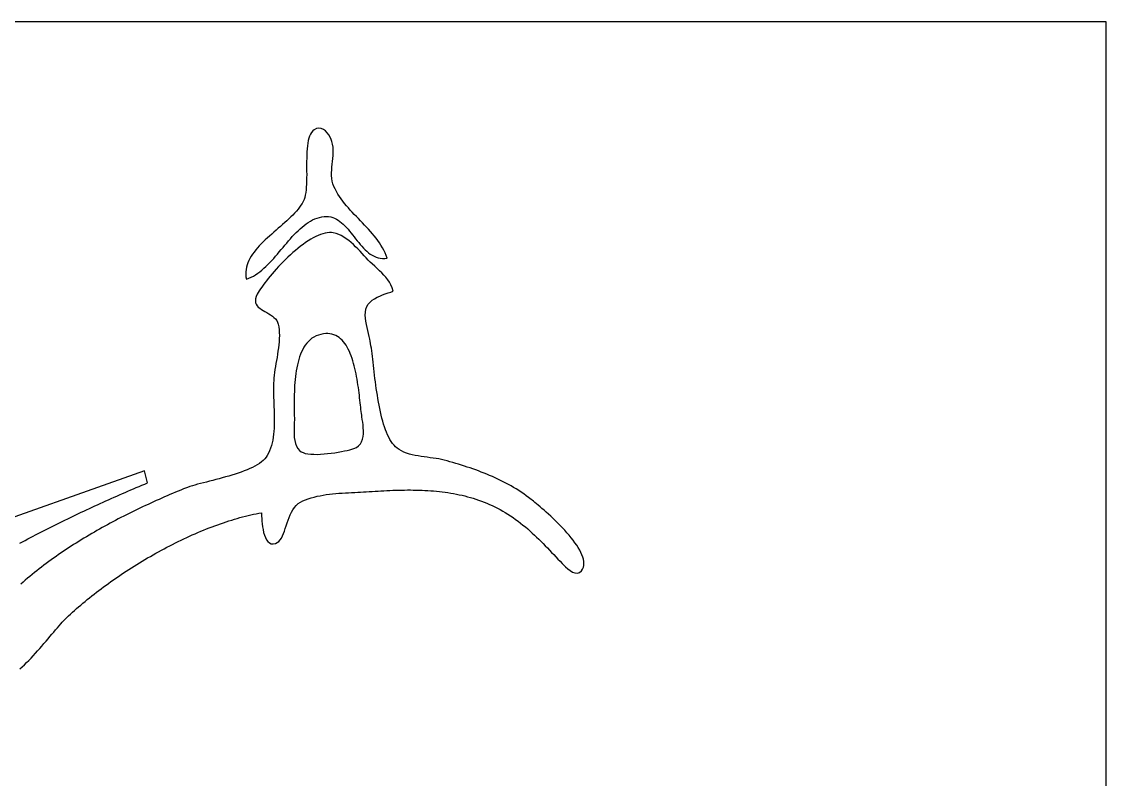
# Model space of a CAD drawing. Extents: x 0 to 822, y 0 to 506.
# Drawn here: x 460 to 822, y 253 to 506 of the extents above; entities that cross this region are included whole.
import ezdxf

# ---------------------------------------------------------------- set-up
doc = ezdxf.new("R2010")
doc.units = 0
doc.layers.add('C7', color=7, linetype='CONTINUOUS')

msp = doc.modelspace()

# ---------------------------------------------------------------- linework, layer by layer
at = {"layer": 'C7'}
for points in [[(0, 506), (0, 0), (822, 0), (822, 506), (0, 506)], [(564.2144, 451), (563.885, 451.874), (563.6558, 452.7669), (563.5136, 453.6765), (563.4451, 454.6003), (563.4371, 455.5362), (563.4764, 456.482), (563.5499, 457.4352), (563.6442, 458.3938), (563.7463, 459.3553), (563.8428, 460.3177), (563.9206, 461.2785), (563.9664, 462.2355), (563.9671, 463.1865), (563.9095, 464.1292), (563.7803, 465.0613), (563.5663, 465.9807), (563.315, 466.696), (562.96, 467.4447), (562.5114, 468.1872), (561.9793, 468.8845), (561.3738, 469.497), (560.7051, 469.9856), (559.9831, 470.3108), (559.2181, 470.4334), (558.4202, 470.3141), (557.5995, 469.9135), (557.1293, 469.5265), (556.7217, 469.0429), (556.3721, 468.4696), (556.0762, 467.8136), (555.8296, 467.082), (555.6278, 466.2818), (555.4666, 465.4198), (555.3414, 464.5032), (555.248, 463.5388), (555.1818, 462.5338), (555.1385, 461.4951), (555.1138, 460.4297), (555.1032, 459.3445), (555.1023, 458.2467), (555.1067, 457.1431), (555.1121, 456.0408), (555.114, 454.9467), (555.108, 453.868), (555.0898, 452.8115), (555.055, 451.7842), (554.9991, 450.7932), (554.9178, 449.8454), (554.8067, 448.9479), (554.6613, 448.1075), (554.4773, 447.3315), (554.2503, 446.6266), (553.976, 446), (553.6081, 445.3345), (553.1913, 444.6747), (552.729, 444.0199), (552.2247, 443.3696), (551.6819, 442.7232), (551.104, 442.0802), (550.4946, 441.4401), (549.8571, 440.8023), (549.1951, 440.1662), (548.512, 439.5313), (547.8114, 438.897), (547.0966, 438.2628), (546.3712, 437.6282), (545.6388, 436.9925), (544.9027, 436.3553), (544.1664, 435.716), (543.4336, 435.0739), (542.7076, 434.4287), (541.9919, 433.7797), (541.29, 433.1264), (540.6055, 432.4682), (539.9418, 431.8046), (539.3023, 431.135), (538.6907, 430.4589), (538.1104, 429.7758), (537.5648, 429.0849), (537.0574, 428.386), (536.5918, 427.6783), (536.1715, 426.9613), (535.7999, 426.2345), (535.4805, 425.4973), (535.2168, 424.7491), (535.0123, 423.9895), (534.8705, 423.2179), (534.7949, 422.4336), (534.7889, 421.6363), (534.8561, 420.8252), (535, 420)], [(535, 420), (535.7922, 420.299), (536.5652, 420.6486), (537.32, 421.0458), (538.0577, 421.4873), (538.7796, 421.9702), (539.4866, 422.4913), (540.18, 423.0477), (540.8607, 423.6361), (541.5301, 424.2536), (542.1891, 424.8971), (542.839, 425.5634), (543.4807, 426.2495), (544.1155, 426.9523), (544.7444, 427.6688), (545.3687, 428.3958), (545.9893, 429.1303), (546.6075, 429.8692), (547.2242, 430.6095), (547.8408, 431.348), (548.4582, 432.0817), (549.0777, 432.8075), (549.7002, 433.5223), (550.327, 434.223), (550.9592, 434.9066), (551.5978, 435.57), (552.2441, 436.2101), (552.8991, 436.8239), (553.5639, 437.4082), (554.2397, 437.9599), (554.9275, 438.4761), (555.6286, 438.9536), (556.344, 439.3893), (557.0749, 439.7802), (557.8223, 440.1232), (558.5874, 440.4151), (559.3713, 440.653), (560.1751, 440.8338), (561, 440.9544), (561.7404, 440.9938), (562.4521, 440.954), (563.137, 440.8396), (563.7969, 440.6555), (564.4336, 440.4067), (565.0491, 440.0981), (565.6452, 439.7344), (566.2237, 439.3205), (566.7865, 438.8614), (567.3355, 438.3619), (567.8725, 437.8269), (568.3994, 437.2612), (568.918, 436.6698), (569.4303, 436.0574), (569.938, 435.429), (570.443, 434.7895), (570.9471, 434.1437), (571.4523, 433.4964), (571.9605, 432.8527), (572.4733, 432.2172), (572.9928, 431.595), (573.5207, 430.9909), (574.0589, 430.4097), (574.6094, 429.8563), (575.1739, 429.3357), (575.7542, 428.8526), (576.3524, 428.412), (576.9701, 428.0187), (577.6094, 427.6776), (578.272, 427.3935), (578.9597, 427.1714), (579.6746, 427.0162), (580.4183, 426.9326), (581.1928, 426.9255), (582, 427), (581.6629, 427.9133), (581.2836, 428.8016), (580.8646, 429.6665), (580.4088, 430.5096), (579.9189, 431.3325), (579.3977, 432.1369), (578.8478, 432.9244), (578.2721, 433.6967), (577.6733, 434.4553), (577.0542, 435.2019), (576.4174, 435.9382), (575.7658, 436.6657), (575.102, 437.3862), (574.4289, 438.1011), (573.7491, 438.8123), (573.0655, 439.5212), (572.3808, 440.2295), (571.6977, 440.9389), (571.0189, 441.651), (570.3472, 442.3674), (569.6855, 443.0898), (569.0363, 443.8198), (568.4025, 444.5589), (567.7868, 445.309), (567.1919, 446.0715), (566.6206, 446.8481), (566.0757, 447.6404), (565.5599, 448.4502), (565.0759, 449.2789), (564.6265, 450.1283), (564.2145, 451)], [(640.4243, 325.0594), (640.9143, 324.5513), (641.5294, 323.9456), (642.2405, 323.31), (643.018, 322.7122), (643.8328, 322.22), (644.6555, 321.9011), (645.4568, 321.8234), (646.2074, 322.0544), (646.878, 322.662), (647.2237, 323.2096), (647.4647, 323.7962), (647.6061, 324.419), (647.6529, 325.0752), (647.6102, 325.7619), (647.4831, 326.4763), (647.2768, 327.2155), (646.9962, 327.9767), (646.6466, 328.7571), (646.233, 329.5539), (645.7605, 330.3641), (645.2342, 331.1849), (644.6592, 332.0136), (644.0406, 332.8473), (643.3834, 333.6832), (642.6929, 334.5183), (641.974, 335.3499), (641.2319, 336.1752), (640.4716, 336.9912), (639.6984, 337.7952), (638.9172, 338.5844), (638.1331, 339.3558), (637.3513, 340.1067), (636.5768, 340.8342), (635.8148, 341.5355), (635.0703, 342.2077), (634.3485, 342.848), (633.6543, 343.4536), (632.993, 344.0217), (632.3697, 344.5493), (631.7893, 345.0337), (631.2571, 345.472), (630.778, 345.8614), (630.3573, 346.1991), (630, 346.4822), (629.1931, 347.104), (628.3776, 347.7076), (627.5537, 348.2933), (626.7215, 348.8616), (625.8813, 349.4129), (625.0333, 349.9477), (624.1778, 350.4665), (623.3149, 350.9698), (622.445, 351.4579), (621.5682, 351.9314), (620.6847, 352.3907), (619.7948, 352.8363), (618.8988, 353.2686), (617.9968, 353.6881), (617.089, 354.0952), (616.1758, 354.4905), (615.2572, 354.8744), (614.3337, 355.2472), (613.4052, 355.6096), (612.4722, 355.962), (611.5348, 356.3048), (610.5933, 356.6384), (609.6479, 356.9634), (608.6987, 357.2802), (607.7461, 357.5893), (606.7903, 357.8911), (605.8314, 358.186), (604.8698, 358.4746), (603.9056, 358.7574), (602.9391, 359.0346), (601.9705, 359.307), (601, 359.5748), (600.1508, 359.7841), (599.2561, 359.9657), (598.3232, 360.1256), (597.3593, 360.2702), (596.3715, 360.4058), (595.367, 360.5384), (594.3531, 360.6745), (593.337, 360.8203), (592.3258, 360.982), (591.3267, 361.1659), (590.347, 361.3782), (589.3939, 361.6252), (588.4745, 361.9132), (587.596, 362.2483), (586.7657, 362.6369), (585.9908, 363.0852), (585.2785, 363.5995), (584.759, 364.0624), (584.2643, 364.5878), (583.7936, 365.1726), (583.3461, 365.8138), (582.9209, 366.5083), (582.5174, 367.253), (582.1347, 368.0449), (581.7721, 368.881), (581.4287, 369.7582), (581.1038, 370.6733), (580.7967, 371.6234), (580.5064, 372.6055), (580.2322, 373.6163), (579.9735, 374.6529), (579.7292, 375.7123), (579.4988, 376.7913), (579.2813, 377.8869), (579.0761, 378.9961), (578.8823, 380.1157), (578.6991, 381.2428), (578.5258, 382.3742), (578.3616, 383.507), (578.2057, 384.638), (578.0573, 385.7642), (577.9156, 386.8825), (577.7799, 387.9899), (577.6493, 389.0833), (577.5231, 390.1597), (577.4005, 391.2159), (577.2807, 392.249), (577.163, 393.2559), (577.0464, 394.2335), (576.9304, 395.1788), (576.814, 396.0886), (576.6965, 396.9601), (576.5771, 397.7899), (576.455, 398.5753), (576.3295, 399.313), (576.1998, 400), (576.003, 400.8885), (575.7676, 401.8384), (575.5132, 402.8359), (575.2601, 403.867), (575.028, 404.9178), (574.8371, 405.9743), (574.7073, 407.0226), (574.6585, 408.0488), (574.7108, 409.039), (574.884, 409.9793), (575.1983, 410.8557), (575.6646, 411.6531), (576.2578, 412.3525), (576.9578, 412.9645), (577.7447, 413.4999), (578.5984, 413.9693), (579.4987, 414.3835), (580.4258, 414.7531), (581.3595, 415.0889), (582.2797, 415.4015), (583.1666, 415.7016), (584, 416), (583.6383, 417.0828), (583.2065, 418.0736), (582.7096, 418.986), (582.1526, 419.8334), (581.5407, 420.6296), (580.8789, 421.388), (580.1722, 422.1223), (579.4259, 422.846), (578.6449, 423.5727), (577.8343, 424.316), (576.9992, 425.0895), (576.345, 425.7232), (575.6818, 426.3993), (575.0086, 427.1087), (574.3245, 427.8426), (573.6285, 428.5918), (572.9197, 429.3474), (572.197, 430.1005), (571.4596, 430.842), (570.7064, 431.5629), (569.9366, 432.2543), (569.1491, 432.9071), (568.343, 433.5124), (567.5174, 434.0612), (566.6712, 434.5445), (565.8035, 434.9533), (564.9134, 435.2786), (564, 435.5115), (563.354, 435.5969), (562.678, 435.6056), (561.9741, 435.541), (561.2447, 435.4066), (560.4923, 435.2058), (559.7192, 434.9422), (558.9277, 434.6192), (558.1202, 434.2402), (557.2991, 433.8088), (556.4668, 433.3283), (555.6255, 432.8024), (554.7778, 432.2344), (553.9258, 431.6278), (553.0721, 430.9862), (552.2189, 430.3128), (551.3687, 429.6114), (550.5238, 428.8852), (549.6865, 428.1378), (548.8593, 427.3726), (548.0445, 426.5932), (547.2444, 425.8029), (546.4614, 425.0053), (545.698, 424.2038), (544.9564, 423.402), (544.239, 422.6031), (543.5482, 421.8109), (542.8863, 421.0286), (542.2558, 420.2598), (541.6589, 419.508), (541.0981, 418.7766), (540.5757, 418.0691), (540.0941, 417.389), (539.6556, 416.7397), (539.2626, 416.1247), (538.9175, 415.5474), (538.6227, 415.0115)], [(538.6226, 415.0115), (538.2499, 414.1773), (538.0435, 413.431), (537.9884, 412.7635), (538.0696, 412.1662), (538.2719, 411.6302), (538.5805, 411.1466), (538.9803, 410.7066), (539.4562, 410.3014), (539.9933, 409.9223), (540.5765, 409.5602), (541.1909, 409.2065), (541.8214, 408.8523), (542.4529, 408.4887), (543.0705, 408.107), (543.6592, 407.6983), (544.2039, 407.2538), (544.6896, 406.7647), (545.1013, 406.2221), (545.424, 405.6172), (545.6427, 404.9413), (545.8103, 404.0485), (545.9212, 403.1208), (545.9807, 402.1624), (545.9936, 401.1775), (545.9653, 400.1705), (545.9008, 399.1455), (545.8052, 398.1068), (545.6837, 397.0588), (545.5414, 396.0056), (545.3834, 394.9516), (545.2148, 393.901), (545.0409, 392.858), (544.8665, 391.827), (544.697, 390.8121), (544.5375, 389.8177), (544.393, 388.8481), (544.2687, 387.9074), (544.1697, 387), (544.1023, 386.1413), (544.0588, 385.2537), (544.0361, 384.3397), (544.0312, 383.4019), (544.0412, 382.4428), (544.063, 381.465), (544.0938, 380.471), (544.1304, 379.4634), (544.1699, 378.4448), (544.2094, 377.4177), (544.2457, 376.3847), (544.2761, 375.3484), (544.2973, 374.3113), (544.3066, 373.2759), (544.3008, 372.2449), (544.277, 371.2208), (544.2322, 370.2062), (544.1634, 369.2036), (544.0677, 368.2156), (543.9419, 367.2447), (543.7833, 366.2936), (543.5887, 365.3647), (543.3552, 364.4607), (543.0798, 363.584), (542.7594, 362.7374), (542.3912, 361.9232), (541.9722, 361.1442), (541.5902, 360.5726), (541.1305, 360.024), (540.5976, 359.4972), (539.9962, 358.9917), (539.3309, 358.5064), (538.6062, 358.0405), (537.8267, 357.5932), (536.9972, 357.1637), (536.122, 356.7511), (535.206, 356.3546), (534.2535, 355.9733), (533.2694, 355.6064), (532.258, 355.253), (531.2241, 354.9123), (530.1723, 354.5834), (529.1071, 354.2656), (528.0332, 353.9579), (526.955, 353.6595), (525.8774, 353.3696), (524.8047, 353.0874), (523.7417, 352.8119), (522.693, 352.5423), (521.663, 352.2779), (520.6565, 352.0177), (519.6781, 351.761), (518.7322, 351.5068), (517.8236, 351.2543), (516.9568, 351.0027), (516.1365, 350.7512), (515.3671, 350.4988), (514.6534, 350.2448), (514, 349.9884), (513.0948, 349.6113), (512.1887, 349.2309), (511.2817, 348.8471), (510.3739, 348.4598), (509.4655, 348.069), (508.5566, 347.6747), (507.6474, 347.2769), (506.7378, 346.8754), (505.8281, 346.4703), (504.9183, 346.0616), (504.0086, 345.6491), (503.0991, 345.2329), (502.1899, 344.8129), (501.2811, 344.3891), (500.3729, 343.9615), (499.4653, 343.5299), (498.5585, 343.0945), (497.6526, 342.6551), (496.7477, 342.2116), (495.8439, 341.7642), (494.9414, 341.3127), (494.0403, 340.857), (493.1406, 340.3973), (492.2425, 339.9333), (491.3462, 339.4651), (490.4516, 338.9927), (489.5591, 338.516), (488.6685, 338.035), (487.7802, 337.5496), (486.8942, 337.0598), (486.0106, 336.5656), (485.1295, 336.0669), (484.2511, 335.5637), (483.3755, 335.0559), (482.5027, 334.5436), (481.633, 334.0267), (480.7663, 333.5051), (479.9029, 332.9788), (479.0429, 332.4478), (478.1863, 331.912), (477.3334, 331.3715), (476.4841, 330.8261), (475.6387, 330.2758), (474.7972, 329.7206), (473.9598, 329.1605), (473.1265, 328.5954), (472.2976, 328.0253), (471.473, 327.4502), (470.653, 326.8699), (469.8376, 326.2846), (469.027, 325.694), (468.2213, 325.0983), (467.4206, 324.4973), (466.625, 323.8911), (465.8346, 323.2796), (465.0496, 322.6627), (464.2701, 322.0404), (463.4961, 321.4128), (462.7278, 320.7796), (461.9654, 320.141), (461.2089, 319.4969), (460.4584, 318.8472), (459.7142, 318.1919)], [(559.0432, 401.3464), (558.276, 401.052), (557.5585, 400.69), (556.8888, 400.2636), (556.2656, 399.7763), (555.687, 399.2316), (555.1514, 398.6327), (554.6573, 397.983), (554.2029, 397.2861), (553.7867, 396.5453), (553.407, 395.7639), (553.0621, 394.9454), (552.7506, 394.0931), (552.4706, 393.2106), (552.2206, 392.3011), (551.9989, 391.3681), (551.804, 390.4149), (551.6341, 389.445), (551.4876, 388.4618), (551.363, 387.4687), (551.2585, 386.469), (551.1725, 385.4661), (551.1035, 384.4636), (551.0497, 383.4647), (551.0095, 382.4728), (550.9814, 381.4914), (550.9636, 380.5238), (550.9545, 379.5735), (550.9525, 378.6439), (550.956, 377.7383), (550.9633, 376.8601), (550.9728, 376.0128), (550.9828, 375.1997), (550.9918, 374.4243), (550.998, 373.6899), (551, 373), (550.9839, 372.1211), (550.9498, 371.1758), (550.9151, 370.1829), (550.8977, 369.1608), (550.9151, 368.1283), (550.9851, 367.104), (551.1254, 366.1065), (551.3535, 365.1544), (551.6873, 364.2663), (552.1443, 363.4609), (552.7423, 362.7569), (553.247, 362.3822), (553.8891, 362.0822), (554.6531, 361.8516), (555.5236, 361.6853), (556.485, 361.5782), (557.522, 361.5252), (558.6191, 361.5213), (559.7608, 361.5612), (560.9318, 361.6399), (562.1166, 361.7522), (563.2997, 361.893), (564.4657, 362.0573), (565.5992, 362.2399), (566.6846, 362.4357), (567.7067, 362.6396), (568.6499, 362.8464), (569.4987, 363.0511), (570.2378, 363.2485), (570.8518, 363.4336), (571.7439, 363.8267), (572.4644, 364.3562), (573.0292, 365.004), (573.4538, 365.7519), (573.7541, 366.5819), (573.9456, 367.4758), (574.044, 368.4155), (574.0652, 369.3828), (574.0248, 370.3597), (573.9384, 371.3279), (573.8218, 372.2695), (573.6907, 373.1662), (573.5609, 374), (573.4771, 374.5675), (573.3952, 375.1773), (573.3143, 375.8265), (573.2335, 376.5123), (573.1519, 377.2319), (573.0687, 377.9824), (572.9828, 378.761), (572.8935, 379.565), (572.7999, 380.3914), (572.701, 381.2376), (572.5961, 382.1005), (572.4841, 382.9776), (572.3642, 383.8658), (572.2355, 384.7625), (572.0972, 385.6647), (571.9483, 386.5697), (571.7879, 387.4746), (571.6152, 388.3767), (571.4293, 389.2731), (571.2293, 390.1609), (571.0143, 391.0375), (570.7833, 391.8998), (570.5356, 392.7452), (570.2703, 393.5709), (569.9863, 394.3739), (569.683, 395.1515), (569.3593, 395.9009), (569.0143, 396.6191), (568.6473, 397.3036), (568.2573, 397.9513), (567.8434, 398.5595), (567.4047, 399.1253), (566.9403, 399.646), (566.4494, 400.1188), (565.9311, 400.5407), (565.3844, 400.909), (564.8085, 401.2209), (564.2026, 401.4736), (563.5656, 401.6642), (562.8967, 401.7898), (562.1951, 401.8478), (561.4598, 401.8353), (560.69, 401.7494), (559.8847, 401.5874), (559.0432, 401.3464)], [(459.3837, 331.867), (460.2603, 332.334), (461.1382, 332.7992), (462.0172, 333.2626), (462.8974, 333.7242), (463.7788, 334.184), (464.6614, 334.6421), (465.5452, 335.0984), (466.4303, 335.553), (467.3165, 336.0059), (468.2041, 336.457), (469.0928, 336.9063), (469.9828, 337.354), (470.8741, 337.8), (471.7667, 338.2442), (472.6606, 338.6868), (473.5557, 339.1276), (474.4522, 339.5668), (475.35, 340.0043), (476.2491, 340.4402), (477.1495, 340.8744), (478.0513, 341.3069), (478.9545, 341.7378), (479.859, 342.1671), (480.7648, 342.5947), (481.6721, 343.0208), (482.5807, 343.4452), (483.4908, 343.868), (484.4022, 344.2893), (485.3151, 344.7089), (486.2294, 345.127), (487.1452, 345.5434), (488.0623, 345.9584), (488.981, 346.3717), (489.9011, 346.7836), (490.8227, 347.1939), (491.7457, 347.6026), (492.6703, 348.0098), (493.5963, 348.4155), (494.5239, 348.8197), (495.453, 349.2224), (496.3836, 349.6236), (497.3158, 350.0234), (498.2495, 350.4216), (499.1847, 350.8184), (500.1216, 351.2137), (501.06, 351.6075), (502, 352), (501, 356), (440, 334.3966)], [(540, 342), (540.0216, 341.4905), (540.0529, 340.84), (540.0994, 340.0749), (540.1669, 339.2217), (540.261, 338.3068), (540.3874, 337.3568), (540.5517, 336.3982), (540.7597, 335.4573), (541.017, 334.5608), (541.3293, 333.7352), (541.7022, 333.0068), (542.1414, 332.4022), (542.6527, 331.9478), (543.2416, 331.6703), (543.9138, 331.596), (544.6751, 331.7515), (545.2672, 332.0358), (545.7899, 332.4447), (546.2525, 332.9647), (546.6641, 333.5826), (547.0342, 334.2849), (547.3719, 335.0586), (547.6866, 335.8901), (547.9875, 336.7663), (548.2839, 337.6738), (548.5852, 338.5993), (548.9005, 339.5295), (549.2391, 340.4511), (549.6104, 341.3508), (550.0236, 342.2153), (550.488, 343.0312), (551.0129, 343.7854), (551.6075, 344.4644), (552.2812, 345.055), (553.0432, 345.5439), (553.882, 345.962), (554.7581, 346.3401), (555.668, 346.6805), (556.6085, 346.9854), (557.5763, 347.2572), (558.568, 347.4982), (559.5805, 347.7105), (560.6102, 347.8967), (561.6541, 348.0588), (562.7086, 348.1992), (563.7707, 348.3202), (564.8369, 348.4241), (565.9039, 348.5131), (566.9684, 348.5896), (568.0272, 348.6559), (569.077, 348.7141), (570.1143, 348.7667), (571.136, 348.8159), (572.1387, 348.864), (573.1192, 348.9133), (574.074, 348.9661), (575, 349.0247)], [(575, 349.0246), (575.983, 349.0908), (576.9663, 349.1552), (577.9497, 349.2171), (578.933, 349.2762), (579.9163, 349.332), (580.8994, 349.3841), (581.8822, 349.4322), (582.8645, 349.4757), (583.8463, 349.5142), (584.8274, 349.5473), (585.8078, 349.5746), (586.7873, 349.5957), (587.7658, 349.6101), (588.7432, 349.6174), (589.7195, 349.6172), (590.6944, 349.6089), (591.6679, 349.5924), (592.6399, 349.567), (593.6103, 349.5323), (594.5789, 349.488), (595.5457, 349.4336), (596.5105, 349.3686), (597.4732, 349.2928), (598.4337, 349.2055), (599.392, 349.1064), (600.3479, 348.9951), (601.3012, 348.8711), (602.2519, 348.7341), (603.2, 348.5835), (604.1451, 348.419), (605.0873, 348.2401), (606.0265, 348.0464), (606.9625, 347.8374), (607.8953, 347.6128), (608.8246, 347.3722), (609.7505, 347.115), (610.6727, 346.8409), (611.5913, 346.5494), (612.506, 346.2401), (613.4168, 345.9126), (614.3235, 345.5665), (615.2261, 345.2013), (616.1245, 344.8165), (617.0184, 344.4119), (617.908, 343.9868), (618.7929, 343.541), (619.6731, 343.074), (620.5485, 342.5854), (621.419, 342.0746), (622.2845, 341.5414), (623.1448, 340.9853), (624, 340.4058), (624.8513, 339.8024), (625.6857, 339.1861), (626.5041, 338.5574), (627.3076, 337.9171), (628.0973, 337.2655), (628.8741, 336.6035), (629.6393, 335.9315), (630.3937, 335.2501), (631.1385, 334.5599), (631.8748, 333.8616), (632.6035, 333.1557), (633.3257, 332.4427), (634.0425, 331.7234), (634.755, 330.9983), (635.4642, 330.268), (636.1711, 329.533), (636.8768, 328.794), (637.5824, 328.0516), (638.2889, 327.3063), (638.9973, 326.5588), (639.7088, 325.8096), (640.4244, 325.0594)], [(459.363, 289.8644), (460.1238, 290.5391), (460.8822, 291.2428), (461.6372, 291.9721), (462.3878, 292.7233), (463.1332, 293.4931), (463.8722, 294.2779), (464.604, 295.0742), (465.3276, 295.8784), (466.0421, 296.6871), (466.7463, 297.4967), (467.4395, 298.3037), (468.1206, 299.1046), (468.7887, 299.8959), (469.4427, 300.6741), (470.0818, 301.4356), (470.7049, 302.177), (471.3111, 302.8947), (471.8994, 303.5852), (472.4689, 304.2451), (473.0186, 304.8707), (473.5475, 305.4585), (474.0547, 306.0051), (474.5392, 306.507), (475, 306.9606), (475.6395, 307.5658), (476.291, 308.1719), (476.9543, 308.7788), (477.6291, 309.3862), (478.3151, 309.9939), (479.0122, 310.6018), (479.7201, 311.2097), (480.4385, 311.8174), (481.1672, 312.4246), (481.906, 313.0312), (482.6547, 313.637), (483.4129, 314.2418), (484.1804, 314.8455), (484.9571, 315.4477), (485.7426, 316.0484), (486.5368, 316.6474), (487.3393, 317.2444), (488.15, 317.8392), (488.9686, 318.4317), (489.7949, 319.0217), (490.6285, 319.609), (491.4694, 320.1934), (492.3172, 320.7747), (493.1717, 321.3527), (494.0326, 321.9273), (494.8998, 322.4982), (495.7729, 323.0652), (496.6518, 323.6281), (497.5362, 324.1869), (498.4258, 324.7411), (499.3205, 325.2908), (500.2199, 325.8357), (501.1239, 326.3755), (502.0321, 326.9102), (502.9445, 327.4395), (503.8606, 327.9631), (504.7803, 328.4811), (505.7033, 328.993), (506.6294, 329.4989), (507.5584, 329.9983), (508.49, 330.4913), (509.424, 330.9775), (510.3601, 331.4568), (511.298, 331.929), (512.2377, 332.3939), (513.1787, 332.8513), (514.1209, 333.301), (515.064, 333.7429), (516.0078, 334.1767), (516.9521, 334.6022), (517.8966, 335.0193), (518.841, 335.4278), (519.7852, 335.8274), (520.7288, 336.2181), (521.6717, 336.5995), (522.6136, 336.9715), (523.5542, 337.3339), (524.4934, 337.6866), (525.4308, 338.0292), (526.3663, 338.3618), (527.2996, 338.6839), (528.2305, 338.9955), (529.1586, 339.2964), (530.0839, 339.5864), (531.0059, 339.8652), (531.9246, 340.1327), (532.8397, 340.3887), (533.7508, 340.6331), (534.6579, 340.8655), (535.5605, 341.0859), (536.4586, 341.294), (537.3518, 341.4896), (538.2399, 341.6726), (539.1227, 341.8428), (540, 342)]]:
    msp.add_lwpolyline(points, dxfattribs=at)

doc.saveas('drawing.dxf')
